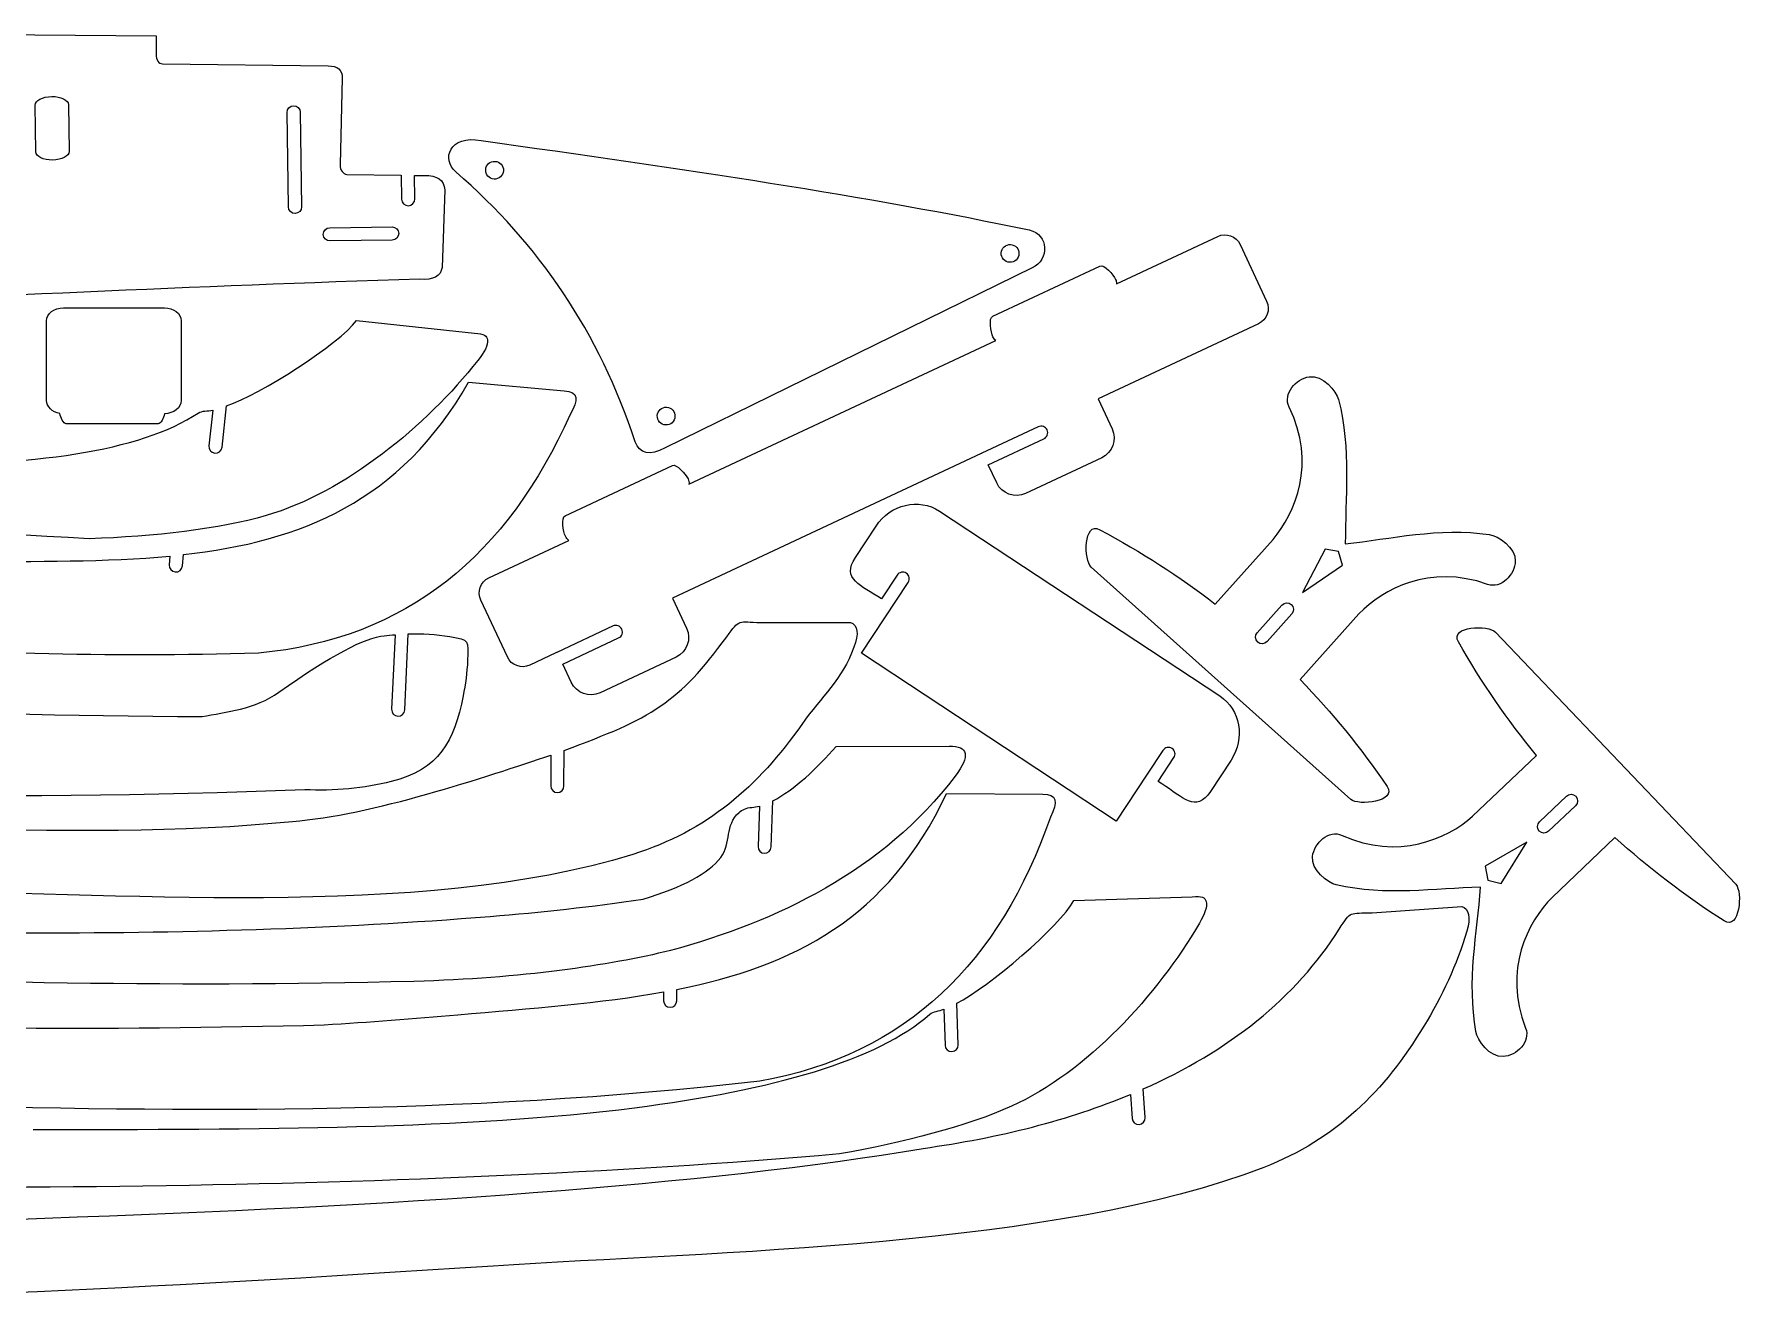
# Model space of a CAD drawing. Header units: inches. Extents: x -12.8 to 11.4, y -7.2 to 4.7.
# Drawn here: x 1.7 to 11.39, y -3.84 to 3.36 of the extents above; entities that cross this region are included whole.
import ezdxf

# ---------------------------------------------------------------- set-up
doc = ezdxf.new("R2010")
doc.units = ezdxf.units.IN
doc.header["$MEASUREMENT"] = 0
doc.layers.add('Layer 1', color=7, linetype='Continuous')

msp = doc.modelspace()

# ---------------------------------------------------------------- linework, layer by layer
at = {"layer": 'Layer 1', "color": 252, "lineweight": 18}
for points in [[(1.2428, 3.361), (1.2428, 3.361), (2.393, 3.3521), (2.393, 3.3521)], [(2.393, 3.3521), (2.393, 3.3521), (2.3923, 3.2493), (2.3923, 3.2493)], [(2.3923, 3.2493), (2.3927, 3.2122), (2.4048, 3.1934), (2.4288, 3.1932)], [(2.4288, 3.1932), (2.4288, 3.1932), (3.3671, 3.1813), (3.3671, 3.1813)], [(3.3671, 3.1813), (3.4198, 3.1814), (3.4484, 3.1595), (3.4478, 3.1111)], [(3.4478, 3.1111), (3.4478, 3.1111), (3.4359, 2.6219), (3.4359, 2.6219)], [(1.7059, 2.9587), (1.7055, 2.9848), (1.7477, 3.0068), (1.7996, 3.0075)], [(1.7996, 3.0075), (1.8516, 3.0083), (1.8943, 2.9875), (1.8947, 2.9614)], [(1.7096, 2.6935), (1.7096, 2.6935), (1.7059, 2.9587), (1.7059, 2.9587)], [(1.8947, 2.9614), (1.8947, 2.9614), (1.8985, 2.6962), (1.8985, 2.6962)], [(3.1346, 2.9173), (3.1343, 2.938), (3.1509, 2.9552), (3.1714, 2.9555)], [(3.1422, 2.3815), (3.1422, 2.3815), (3.1346, 2.9173), (3.1346, 2.9173)], [(3.1714, 2.9555), (3.192, 2.9558), (3.2091, 2.939), (3.2094, 2.9184)], [(3.2094, 2.9184), (3.2094, 2.9184), (3.217, 2.3825), (3.217, 2.3825)], [(4.0921, 2.5804), (4.0084, 2.6488), (4.0543, 2.7944), (4.2362, 2.7578)], [(4.2362, 2.7578), (5.3578, 2.6014), (6.4485, 2.4404), (7.3432, 2.2511)], [(1.8047, 2.6473), (1.7528, 2.6466), (1.71, 2.6674), (1.7096, 2.6935)], [(1.8985, 2.6962), (1.8988, 2.6701), (1.8567, 2.6481), (1.8047, 2.6473)], [(1.8047, 2.6473), (1.8047, 2.6473), (1.8047, 2.6473), (1.8047, 2.6473)], [(3.4359, 2.6219), (3.4356, 2.5856), (3.4514, 2.5708), (3.4744, 2.5658)], [(4.261, 2.5924), (4.2625, 2.6202), (4.2862, 2.6415), (4.314, 2.64)], [(4.314, 2.64), (4.3418, 2.6385), (4.3632, 2.6148), (4.3617, 2.587)], [(3.4744, 2.5658), (3.4744, 2.5658), (3.7824, 2.5613), (3.7824, 2.5613)], [(3.7824, 2.5613), (3.7824, 2.5613), (3.7844, 2.4258), (3.7844, 2.4258)], [(3.8592, 2.4269), (3.8592, 2.4269), (3.8573, 2.5602), (3.8573, 2.5602)], [(3.8573, 2.5602), (3.8573, 2.5602), (3.911, 2.5594), (3.911, 2.5594)], [(3.911, 2.5594), (3.9889, 2.5623), (4.0239, 2.5321), (4.0297, 2.4793)], [(5.1083, 1.0495), (4.9084, 1.6681), (4.5613, 2.1718), (4.0921, 2.5804)], [(4.3087, 2.5394), (4.2809, 2.5408), (4.2595, 2.5646), (4.261, 2.5924)], [(4.3617, 2.587), (4.3602, 2.5592), (4.3365, 2.5379), (4.3087, 2.5394)], [(3.7844, 2.4258), (3.7847, 2.4051), (3.8017, 2.3884), (3.8223, 2.3887)], [(3.8223, 2.3887), (3.8429, 2.389), (3.8595, 2.4062), (3.8592, 2.4269)], [(4.0297, 2.4793), (4.0297, 2.4793), (4.0134, 2.0383), (4.0134, 2.0383)], [(3.1801, 2.3443), (3.1595, 2.344), (3.1425, 2.3608), (3.1422, 2.3815)], [(3.217, 2.3825), (3.2173, 2.3619), (3.2007, 2.3446), (3.1801, 2.3443)], [(3.1801, 2.3443), (3.1801, 2.3443), (3.1801, 2.3443), (3.1801, 2.3443)], [(3.8223, 2.3887), (3.8223, 2.3887), (3.8223, 2.3887), (3.8223, 2.3887)], [(3.3403, 2.2255), (3.34, 2.2461), (3.3568, 2.2631), (3.3774, 2.2634)], [(3.3774, 2.2634), (3.3774, 2.2634), (3.7298, 2.2684), (3.7298, 2.2684)], [(3.7298, 2.2684), (3.7504, 2.2687), (3.7677, 2.2521), (3.768, 2.2316)], [(3.768, 2.2316), (3.7683, 2.211), (3.7516, 2.1939), (3.7309, 2.1936)], [(3.768, 2.2316), (3.768, 2.2316), (3.768, 2.2316), (3.768, 2.2316)], [(7.3432, 2.2511), (7.4576, 2.2242), (7.457, 2.0841), (7.3611, 2.0356)], [(8.4127, 2.2142), (8.4603, 2.2365), (8.5175, 2.2158), (8.5398, 2.1682)], [(3.3785, 2.1886), (3.3577, 2.1883), (3.3406, 2.2049), (3.3403, 2.2255)], [(3.7309, 2.1936), (3.7309, 2.1936), (3.3785, 2.1886), (3.3785, 2.1886)], [(7.839, 1.9455), (7.839, 1.9455), (8.4127, 2.2142), (8.4127, 2.2142)], [(8.5398, 2.1682), (8.5398, 2.1682), (8.6903, 1.8467), (8.6903, 1.8467)], [(4.0134, 2.0383), (4.0076, 1.988), (3.9645, 1.9666), (3.8879, 1.9715)], [(7.3611, 2.0356), (7.3611, 2.0356), (5.279, 1.0152), (5.279, 1.0152)], [(7.1367, 1.7619), (7.1367, 1.7619), (7.7446, 2.0466), (7.7446, 2.0466)], [(7.2324, 2.0677), (7.2046, 2.0692), (7.1833, 2.093), (7.1848, 2.1207)], [(7.2854, 2.1154), (7.284, 2.0876), (7.2602, 2.0662), (7.2324, 2.0677)], [(7.7446, 2.0466), (7.7687, 2.0579), (7.8212, 1.9971), (7.8336, 1.9707)], [(3.8879, 1.9715), (1.3509, 1.8963), (-1.2029, 1.7009), (-3.7383, 1.7731)], [(7.8336, 1.9707), (7.8336, 1.9707), (7.8336, 1.9707), (7.8336, 1.9707)], [(7.8336, 1.9707), (7.8374, 1.9625), (7.8391, 1.9538), (7.839, 1.9455)], [(8.6903, 1.8467), (8.7126, 1.7991), (8.6919, 1.7419), (8.6443, 1.7196)], [(1.7705, 1.7349), (1.7705, 1.7762), (1.8135, 1.81), (1.866, 1.81)], [(1.866, 1.81), (1.866, 1.81), (2.4388, 1.81), (2.4388, 1.81)], [(2.4388, 1.81), (2.4914, 1.81), (2.5343, 1.7762), (2.5343, 1.7349)], [(7.1381, 1.6449), (7.1257, 1.6713), (7.1126, 1.7506), (7.1367, 1.7619)], [(1.7705, 1.2844), (1.7705, 1.2844), (1.7705, 1.7349), (1.7705, 1.7349)], [(2.5343, 1.7349), (2.5343, 1.7349), (2.5343, 1.2844), (2.5343, 1.2844)], [(2.7914, 1.2533), (2.9821, 1.3187), (3.4299, 1.6026), (3.5292, 1.738)], [(3.5292, 1.738), (3.5292, 1.738), (4.1974, 1.6653), (4.1974, 1.6653)], [(4.1974, 1.6653), (4.252, 1.6628), (4.2684, 1.6512), (4.2714, 1.6276)], [(8.6443, 1.7196), (8.6443, 1.7196), (7.7341, 1.2934), (7.7341, 1.2934)], [(4.2714, 1.6276), (4.2753, 1.5983), (4.2535, 1.5575), (4.2165, 1.5107)], [(5.4139, 0.8098), (5.4139, 0.8098), (7.154, 1.6247), (7.154, 1.6247)], [(7.154, 1.6247), (7.1474, 1.6299), (7.1419, 1.6367), (7.1381, 1.6449)], [(7.1381, 1.6449), (7.1381, 1.6449), (7.1381, 1.6449), (7.1381, 1.6449)], [(2.0128, 0.5), (-0.5286, 0.6343), (-3.5966, 1.0613), (-6.0764, 1.5015)], [(4.2165, 1.5107), (3.9244, 1.1414), (3.4674, 0.7633), (3.0157, 0.6315)], [(2.5463, 0.4101), (3.2175, 0.4856), (3.775, 0.7108), (4.1639, 1.3872)], [(4.1639, 1.3872), (4.1639, 1.3872), (4.7071, 1.3386), (4.7071, 1.3386)], [(8.8181, 1.2469), (8.7812, 1.3227), (8.8563, 1.4072), (8.9319, 1.4188)], [(8.9319, 1.4188), (9.0075, 1.4303), (9.0851, 1.338), (9.0978, 1.289)], [(1.8457, 1.211), (1.8029, 1.2184), (1.7705, 1.2485), (1.7705, 1.2844)], [(2.5343, 1.2844), (2.5343, 1.2432), (2.4917, 1.2095), (2.4394, 1.2093)], [(4.7071, 1.3386), (4.787, 1.3345), (4.7899, 1.2853), (4.7401, 1.2053)], [(7.7341, 1.2934), (7.7341, 1.2934), (7.8139, 1.1231), (7.8139, 1.1231)], [(9.0978, 1.289), (9.1705, 1.0084), (9.135, 0.7313), (9.1364, 0.4716)], [(0.8975, 0.921), (1.6876, 0.9116), (2.3012, 0.9945), (2.6307, 1.2132)], [(1.8813, 1.1523), (1.8649, 1.1523), (1.8509, 1.1865), (1.8457, 1.211)], [(2.4394, 1.2093), (2.434, 1.185), (2.4202, 1.1523), (2.4042, 1.1523)], [(2.6307, 1.2132), (2.6522, 1.2275), (2.6841, 1.2222), (2.7135, 1.2298)], [(2.7135, 1.2298), (2.7135, 1.2298), (2.6915, 1.0272), (2.6915, 1.0272)], [(2.7659, 1.0191), (2.7659, 1.0191), (2.7914, 1.2533), (2.7914, 1.2533)], [(4.7401, 1.2053), (4.386, 0.4105), (3.8162, -0.0694), (2.9717, -0.1482)], [(8.7268, 0.4963), (8.8534, 0.6469), (8.9738, 0.9264), (8.8181, 1.2469)], [(2.4042, 1.1523), (2.4042, 1.1523), (1.8813, 1.1523), (1.8813, 1.1523)], [(7.3951, 1.135), (7.3951, 1.135), (7.0759, 0.9855), (7.0759, 0.9855)], [(7.1114, 0.9195), (7.1114, 0.9195), (7.4268, 1.0673), (7.4268, 1.0673)], [(7.445, 1.1171), (7.4363, 1.1357), (7.4138, 1.1438), (7.3951, 1.135)], [(7.4268, 1.0673), (7.4455, 1.076), (7.4538, 1.0985), (7.445, 1.1171)], [(7.445, 1.1171), (7.445, 1.1171), (7.445, 1.1171), (7.445, 1.1171)], [(7.8139, 1.1231), (7.8425, 1.0619), (7.8159, 0.9884), (7.7547, 0.9597)], [(2.6915, 1.0272), (2.6893, 1.0067), (2.7042, 0.988), (2.7246, 0.9857)], [(2.7246, 0.9857), (2.7451, 0.9835), (2.7636, 0.9986), (2.7659, 1.0191)], [(2.7246, 0.9857), (2.7246, 0.9857), (2.7246, 0.9857), (2.7246, 0.9857)], [(5.279, 1.0152), (5.1912, 0.969), (5.1353, 0.9822), (5.1083, 1.0495)], [(7.0712, 0.9829), (7.0712, 0.9829), (5.3208, 0.1631), (5.3208, 0.1631)], [(7.0759, 0.9855), (7.0742, 0.9848), (7.0727, 0.9839), (7.0712, 0.9829)], [(4.7119, 0.631), (4.7119, 0.631), (5.3199, 0.9157), (5.3199, 0.9157)], [(5.3199, 0.9157), (5.3439, 0.9269), (5.3965, 0.8661), (5.4089, 0.8397)], [(7.1595, 0.8167), (7.1595, 0.8167), (7.1114, 0.9195), (7.1114, 0.9195)], [(7.7547, 0.9597), (7.7547, 0.9597), (7.3229, 0.7575), (7.3229, 0.7575)], [(5.4089, 0.8397), (5.4089, 0.8397), (5.4089, 0.8397), (5.4089, 0.8397)], [(5.4089, 0.8397), (5.4134, 0.8299), (5.415, 0.8195), (5.4139, 0.8098)], [(7.3229, 0.7575), (7.2617, 0.7289), (7.1882, 0.7555), (7.1595, 0.8167)], [(6.4752, 0.5723), (6.5565, 0.6955), (6.7181, 0.7337), (6.8345, 0.657)], [(3.0157, 0.6315), (2.7546, 0.5552), (2.3793, 0.5124), (2.0128, 0.5)], [(4.7133, 0.514), (4.701, 0.5404), (4.6879, 0.6197), (4.7119, 0.631)], [(6.8345, 0.657), (6.8345, 0.657), (8.4248, -0.3911), (8.4248, -0.3911)], [(7.6949, 0.3392), (7.6519, 0.3776), (7.6514, 0.6013), (7.7441, 0.5516)], [(4.2794, 0.2784), (4.2794, 0.2784), (4.7331, 0.4909), (4.7331, 0.4909)], [(4.7331, 0.4909), (4.7249, 0.4964), (4.7179, 0.5042), (4.7133, 0.514)], [(4.7133, 0.514), (4.7133, 0.514), (4.7133, 0.514), (4.7133, 0.514)], [(6.3579, 0.3943), (6.3579, 0.3943), (6.4752, 0.5723), (6.4752, 0.5723)], [(7.7441, 0.5516), (7.9782, 0.4262), (8.1965, 0.2856), (8.3991, 0.1298)], [(8.3991, 0.1298), (8.3991, 0.1298), (8.7268, 0.4963), (8.7268, 0.4963)], [(9.1364, 0.4716), (9.3947, 0.4991), (9.6661, 0.5654), (9.9531, 0.5244)], [(9.9531, 0.5244), (10.0032, 0.5173), (10.1036, 0.4505), (10.1006, 0.3741)], [(1.2969, 0.371), (1.7144, 0.3724), (2.1083, 0.3677), (2.4705, 0.4022)], [(2.4705, 0.4022), (2.4705, 0.4022), (2.4663, 0.3525), (2.4663, 0.3525)], [(2.5409, 0.3462), (2.5409, 0.3462), (2.5463, 0.4101), (2.5463, 0.4101)], [(6.5059, 0.1592), (6.3897, 0.2356), (6.2768, 0.2711), (6.3579, 0.3943)], [(9.0213, 0.4415), (9.0213, 0.4415), (8.8945, 0.1959), (8.8945, 0.1959)], [(9.098, 0.4286), (9.098, 0.4286), (9.0213, 0.4415), (9.0213, 0.4415)], [(9.1204, 0.3502), (9.1204, 0.3502), (9.098, 0.4286), (9.098, 0.4286)], [(2.4663, 0.3525), (2.4646, 0.3319), (2.4799, 0.3136), (2.5004, 0.3118)], [(2.5004, 0.3118), (2.5209, 0.3101), (2.5391, 0.3256), (2.5409, 0.3462)], [(2.5004, 0.3118), (2.5004, 0.3118), (2.5004, 0.3118), (2.5004, 0.3118)], [(6.5946, 0.2938), (6.5946, 0.2938), (6.5059, 0.1592), (6.5059, 0.1592)], [(6.6466, 0.3047), (6.6294, 0.316), (6.606, 0.3111), (6.5946, 0.2938)], [(6.6571, 0.2527), (6.6685, 0.2699), (6.6638, 0.2934), (6.6466, 0.3047)], [(6.6466, 0.3047), (6.6466, 0.3047), (6.6466, 0.3047), (6.6466, 0.3047)], [(9.1675, -0.9772), (9.1675, -0.9772), (7.6949, 0.3392), (7.6949, 0.3392)], [(8.8945, 0.1959), (8.8945, 0.1959), (9.1204, 0.3502), (9.1204, 0.3502)], [(9.9425, 0.2418), (9.6124, 0.3587), (9.3513, 0.215), (9.2139, 0.0746)], [(10.1006, 0.3741), (10.0975, 0.2977), (10.022, 0.2136), (9.9425, 0.2418)], [(4.2333, 0.1513), (4.2111, 0.1989), (4.2318, 0.2561), (4.2794, 0.2784)], [(6.3926, -0.1486), (6.3926, -0.1486), (6.6571, 0.2527), (6.6571, 0.2527)], [(2.9717, -0.1482), (1.2842, -0.1999), (-0.4219, -0.0432), (-2.0964, 0.1543)], [(4.3839, -0.1701), (4.3839, -0.1701), (4.2333, 0.1513), (4.2333, 0.1513)], [(5.3208, 0.1631), (5.3208, 0.1631), (5.4005, -0.0071), (5.4005, -0.0071)], [(8.6368, -0.0323), (8.6368, -0.0323), (8.777, 0.1245), (8.777, 0.1245)], [(8.777, 0.1245), (8.7908, 0.14), (8.8146, 0.1414), (8.8299, 0.1277)], [(8.8299, 0.1277), (8.8453, 0.114), (8.8465, 0.0901), (8.8327, 0.0747)], [(4.9835, 0.0056), (4.9835, 0.0056), (4.6643, -0.1439), (4.6643, -0.1439)], [(5.0334, -0.0123), (5.0247, 0.0063), (5.0022, 0.0144), (4.9835, 0.0056)], [(5.6282, -0.0551), (5.7029, 0.0475), (5.6918, 0.029), (5.8212, 0.025)], [(5.8212, 0.025), (5.8212, 0.025), (6.33, 0.0261), (6.33, 0.0261)], [(6.33, 0.0261), (6.3711, 0.0118), (6.3785, -0.0383), (6.3499, -0.1153)], [(8.8327, 0.0747), (8.8327, 0.0747), (8.6926, -0.0821), (8.6926, -0.0821)], [(9.2139, 0.0746), (9.2139, 0.0746), (8.8803, -0.2986), (8.8803, -0.2986)], [(9.7781, -0.0847), (9.7262, 0.0068), (9.9491, 0.013), (9.9889, -0.0288)], [(3.0884, -0.3701), (3.3875, -0.1568), (3.5759, -0.0617), (3.6861, -0.0498)], [(3.6861, -0.0498), (3.7064, -0.0476), (3.7266, -0.0457), (3.7469, -0.0441)], [(3.7469, -0.0441), (3.7469, -0.0441), (3.7275, -0.4663), (3.7275, -0.4663)], [(3.8022, -0.4697), (3.8022, -0.4697), (3.822, -0.0397), (3.822, -0.0397)], [(3.822, -0.0397), (3.9005, -0.0371), (3.9788, -0.0405), (4.0571, -0.054)], [(4.0571, -0.054), (4.1719, -0.0737), (4.1632, -0.0752), (4.1584, -0.1901)], [(4.698, -0.2107), (4.698, -0.2107), (5.0152, -0.0622), (5.0152, -0.0622)], [(4.7053, -0.6996), (5.2025, -0.5184), (5.3567, -0.4282), (5.6282, -0.0551)], [(5.0152, -0.0622), (5.0339, -0.0534), (5.0422, -0.031), (5.0334, -0.0123)], [(5.0334, -0.0123), (5.0334, -0.0123), (5.0334, -0.0123), (5.0334, -0.0123)], [(5.4005, -0.0071), (5.4292, -0.0683), (5.4026, -0.1418), (5.3414, -0.1705)], [(8.6396, -0.0853), (8.6242, -0.0716), (8.623, -0.0477), (8.6368, -0.0323)], [(8.6926, -0.0821), (8.6788, -0.0975), (8.6549, -0.099), (8.6396, -0.0853)], [(8.6396, -0.0853), (8.6396, -0.0853), (8.6396, -0.0853), (8.6396, -0.0853)], [(10.2207, -0.7282), (10.0559, -0.5285), (9.9084, -0.3141), (9.7781, -0.0847)], [(9.9889, -0.0288), (9.9889, -0.0288), (11.3511, -1.459), (11.3511, -1.459)], [(4.1584, -0.1901), (4.1555, -0.2578), (4.1464, -0.3249), (4.1333, -0.3902)], [(4.511, -0.2161), (4.4634, -0.2384), (4.4062, -0.2177), (4.3839, -0.1701)], [(4.6596, -0.1466), (4.6596, -0.1466), (4.511, -0.2161), (4.511, -0.2161)], [(4.6643, -0.1439), (4.6626, -0.1447), (4.6611, -0.1456), (4.6596, -0.1466)], [(5.3414, -0.1705), (5.3414, -0.1705), (4.9096, -0.3727), (4.9096, -0.3727)], [(6.3499, -0.1153), (6.2811, -0.3008), (6.1677, -0.3913), (6.0541, -0.5526)], [(7.8377, -1.101), (7.8377, -1.101), (6.3926, -0.1486), (6.3926, -0.1486)], [(4.7462, -0.3136), (4.7462, -0.3136), (4.698, -0.2107), (4.698, -0.2107)], [(3.235, -0.9226), (-0.2924, -1.0682), (-3.8806, -0.7288), (-7.383, -0.3338)], [(-1.8182, -0.2948), (-0.3255, -0.4317), (1.1647, -0.5009), (2.6525, -0.5084)], [(2.6525, -0.5084), (2.7891, -0.4812), (2.9531, -0.4666), (3.0884, -0.3701)], [(4.9096, -0.3727), (4.8484, -0.4014), (4.7749, -0.3748), (4.7462, -0.3136)], [(8.8803, -0.2986), (9.0606, -0.4844), (9.2248, -0.6863), (9.3731, -0.9045)], [(4.1333, -0.3902), (4.0815, -0.6501), (3.9978, -0.8074), (3.7255, -0.8767)], [(3.7275, -0.4663), (3.7266, -0.487), (3.7426, -0.5047), (3.7631, -0.5057)], [(3.7631, -0.5057), (3.7837, -0.5066), (3.8013, -0.4904), (3.8022, -0.4697)], [(8.4248, -0.3911), (8.5411, -0.4678), (8.5698, -0.6314), (8.4886, -0.7546)], [(3.7631, -0.5057), (3.7631, -0.5057), (3.7631, -0.5057), (3.7631, -0.5057)], [(6.0541, -0.5526), (5.8056, -0.9053), (5.5169, -1.1572), (5.0949, -1.2894)], [(5.8892, -0.9856), (6.0105, -0.9248), (6.1407, -0.7995), (6.249, -0.6769)], [(6.249, -0.6769), (6.249, -0.6769), (6.8902, -0.6757), (6.8902, -0.6757)], [(6.8902, -0.6757), (6.9988, -0.6739), (7.0102, -0.7303), (6.9244, -0.845)], [(8.1541, -0.6889), (8.137, -0.6776), (8.1136, -0.6824), (8.1022, -0.6997)], [(3.1649, -1.102), (3.6015, -1.0716), (4.2751, -0.8465), (4.6306, -0.7259)], [(4.6306, -0.7259), (4.6306, -0.7259), (4.6301, -0.9011), (4.6301, -0.9011)], [(4.7049, -0.901), (4.7049, -0.901), (4.7053, -0.6996), (4.7053, -0.6996)], [(8.1022, -0.6997), (8.1022, -0.6997), (8.0134, -0.8344), (8.0134, -0.8344)], [(8.0759, -0.8756), (8.0759, -0.8756), (8.1646, -0.7409), (8.1646, -0.7409)], [(8.1646, -0.7409), (8.176, -0.7236), (8.1713, -0.7002), (8.1541, -0.6889)], [(8.1541, -0.6889), (8.1541, -0.6889), (8.1541, -0.6889), (8.1541, -0.6889)], [(8.4886, -0.7546), (8.4886, -0.7546), (8.3712, -0.9326), (8.3712, -0.9326)], [(9.8583, -1.0734), (9.8583, -1.0734), (10.2207, -0.7282), (10.2207, -0.7282)], [(6.9244, -0.845), (6.5106, -1.3876), (5.9125, -1.6684), (5.3098, -1.8345)], [(8.0134, -0.8344), (8.0134, -0.8344), (7.8377, -1.101), (7.8377, -1.101)], [(8.0134, -0.8344), (8.0134, -0.8344), (8.0134, -0.8344), (8.0134, -0.8344)], [(3.7255, -0.8767), (3.5759, -0.9149), (3.3966, -0.9311), (3.235, -0.9226)], [(4.6301, -0.9011), (4.6301, -0.9218), (4.647, -0.9388), (4.6676, -0.9387)], [(4.6676, -0.9387), (4.6882, -0.9387), (4.7049, -0.9217), (4.7049, -0.901)], [(4.6676, -0.9387), (4.6676, -0.9387), (4.6676, -0.9387), (4.6676, -0.9387)], [(5.345, -2.0547), (6.0075, -1.9229), (6.5441, -1.6516), (6.8747, -0.9449)], [(6.8747, -0.9449), (6.8747, -0.9449), (7.4201, -0.9477), (7.4201, -0.9477)], [(7.4201, -0.9477), (7.5001, -0.945), (7.5071, -0.9938), (7.4642, -1.0778)], [(8.0965, -0.8892), (8.0965, -0.8892), (8.0759, -0.8756), (8.0759, -0.8756)], [(8.3712, -0.9326), (8.29, -1.0559), (8.2128, -0.9658), (8.0965, -0.8892)], [(9.3731, -0.9045), (9.4321, -0.9915), (9.2105, -1.0156), (9.1675, -0.9772)], [(10.2382, -1.1041), (10.2382, -1.1041), (10.3904, -0.959), (10.3904, -0.959)], [(10.3904, -0.959), (10.4054, -0.9448), (10.4293, -0.9452), (10.4435, -0.9601)], [(10.4435, -0.9601), (10.4577, -0.975), (10.457, -0.9989), (10.442, -1.0132)], [(10.4435, -0.9601), (10.4435, -0.9601), (10.4435, -0.9601), (10.4435, -0.9601)], [(-1.6177, -1.0223), (0.3421, -1.088), (1.9387, -1.2275), (3.1649, -1.102)], [(5.5938, -1.307), (5.6562, -1.2252), (5.6167, -1.1233), (5.6981, -1.0522)], [(5.6981, -1.0522), (5.7158, -1.0367), (5.7391, -1.0254), (5.7708, -1.0226)], [(5.7708, -1.0226), (5.7847, -1.0214), (5.7989, -1.0188), (5.8134, -1.015)], [(5.8134, -1.015), (5.8134, -1.015), (5.8055, -1.2444), (5.8055, -1.2444)], [(5.8803, -1.2469), (5.8803, -1.2469), (5.8892, -0.9856), (5.8892, -0.9856)], [(10.442, -1.0132), (10.442, -1.0132), (10.2897, -1.1582), (10.2897, -1.1582)], [(7.4642, -1.0778), (7.1781, -1.8994), (6.6508, -2.4256), (5.8159, -2.5752)], [(8.9504, -1.3008), (8.9595, -1.2249), (9.0416, -1.1471), (9.1186, -1.1816)], [(9.1186, -1.1816), (9.4383, -1.3247), (9.71, -1.2023), (9.8583, -1.0734)], [(10.2367, -1.1571), (10.2225, -1.1422), (10.2232, -1.1183), (10.2382, -1.1041)], [(10.2897, -1.1582), (10.2747, -1.1725), (10.2509, -1.172), (10.2367, -1.1571)], [(5.8055, -1.2444), (5.8048, -1.2651), (5.821, -1.2826), (5.8416, -1.2833)], [(5.8416, -1.2833), (5.8622, -1.284), (5.8796, -1.2676), (5.8803, -1.2469)], [(10.1668, -1.22), (10.1668, -1.22), (9.9293, -1.3556), (9.9293, -1.3556)], [(10.0207, -1.4546), (10.0207, -1.4546), (10.1668, -1.22), (10.1668, -1.22)], [(10.6659, -1.1938), (10.6659, -1.1938), (10.3099, -1.5329), (10.3099, -1.5329)], [(11.285, -1.6668), (11.0617, -1.523), (10.8554, -1.3654), (10.6659, -1.1938)], [(5.0949, -1.2894), (3.8955, -1.6654), (2.1163, -1.4993), (0.8736, -1.4976)], [(5.1536, -1.5433), (5.3791, -1.475), (5.5253, -1.3967), (5.5938, -1.307)], [(5.8416, -1.2833), (5.8416, -1.2833), (5.8416, -1.2833), (5.8416, -1.2833)], [(9.0853, -1.4625), (9.036, -1.4514), (8.9412, -1.3768), (8.9504, -1.3008)], [(9.9293, -1.3556), (9.9293, -1.3556), (9.9454, -1.4355), (9.9454, -1.4355)], [(9.9454, -1.4355), (9.9454, -1.4355), (10.0207, -1.4546), (10.0207, -1.4546)], [(4.2866, -1.6411), (4.5753, -1.618), (4.8643, -1.5857), (5.1536, -1.5433)], [(6.9335, -2.1331), (7.1133, -2.0418), (7.5172, -1.6983), (7.5967, -1.5504)], [(7.5967, -1.5504), (7.5967, -1.5504), (8.2685, -1.5293), (8.2685, -1.5293)], [(8.2685, -1.5293), (8.3229, -1.5241), (8.3407, -1.5334), (8.347, -1.5563)], [(9.9036, -1.4753), (9.6439, -1.4821), (9.3681, -1.5264), (9.0853, -1.4625)], [(9.8765, -2.2932), (9.8266, -2.0077), (9.8842, -1.7344), (9.9036, -1.4753)], [(10.3099, -1.5329), (10.1716, -1.6728), (10.0292, -1.9418), (10.1587, -2.2737)], [(11.3511, -1.459), (11.3909, -1.5008), (11.3734, -1.7237), (11.285, -1.6668)], [(3.8541, -2.0092), (1.0643, -2.0834), (-1.7551, -1.8805), (-4.6001, -1.6402)], [(-1.0432, -1.6644), (0.7132, -1.7406), (2.5307, -1.7815), (4.2866, -1.6411)], [(8.347, -1.5563), (8.3549, -1.5848), (8.3391, -1.6282), (8.3089, -1.6797)], [(9.1017, -1.7134), (9.1693, -1.6059), (9.1594, -1.6251), (9.2888, -1.6204)], [(9.2888, -1.6204), (9.2888, -1.6204), (9.7964, -1.585), (9.7964, -1.585)], [(9.7964, -1.585), (9.8384, -1.5966), (9.8491, -1.6461), (9.8258, -1.7248)], [(8.3089, -1.6797), (8.071, -2.0861), (7.6712, -2.5242), (7.2423, -2.7177)], [(7.9902, -2.6192), (8.4741, -2.405), (8.856, -2.1039), (9.1017, -1.7134)], [(9.8258, -1.7248), (9.7697, -1.9145), (9.6835, -2.0955), (9.581, -2.2641)], [(5.3098, -1.8345), (4.9553, -1.9196), (4.4687, -1.9928), (3.8541, -2.0092)], [(-4.1201, -2.1128), (-1.6316, -2.194), (0.8568, -2.3224), (3.3452, -2.2558)], [(4.1034, -2.1987), (4.5192, -2.1621), (4.9121, -2.1337), (5.2702, -2.0689)], [(5.2702, -2.0689), (5.2702, -2.0689), (5.2702, -2.1187), (5.2702, -2.1187)], [(5.2702, -2.1187), (5.2702, -2.1394), (5.287, -2.1564), (5.3076, -2.1564)], [(5.3076, -2.1564), (5.3281, -2.1564), (5.345, -2.1394), (5.345, -2.1187)], [(5.345, -2.1187), (5.345, -2.1187), (5.345, -2.0547), (5.345, -2.0547)], [(3.3452, -2.2558), (3.6, -2.2402), (3.853, -2.2207), (4.1034, -2.1987)], [(5.1044, -2.726), (5.8881, -2.6253), (6.4842, -2.4577), (6.78, -2.1952)], [(5.3076, -2.1564), (5.3076, -2.1564), (5.3076, -2.1564), (5.3076, -2.1564)], [(6.78, -2.1952), (6.7993, -2.1781), (6.8316, -2.1789), (6.8597, -2.1673)], [(6.8597, -2.1673), (6.8597, -2.1673), (6.8661, -2.3709), (6.8661, -2.3709)], [(6.9409, -2.3686), (6.9409, -2.3686), (6.9335, -2.1331), (6.9335, -2.1331)], [(9.581, -2.2641), (9.3568, -2.6327), (9.0858, -2.9035), (8.6736, -3.0639)], [(10.0315, -2.4359), (9.9552, -2.4413), (9.8853, -2.3431), (9.8765, -2.2932)], [(10.1587, -2.2737), (10.1894, -2.3522), (10.1077, -2.4304), (10.0315, -2.4359)], [(6.8661, -2.3709), (6.8668, -2.3915), (6.8841, -2.408), (6.9047, -2.4074)], [(6.9047, -2.4074), (6.9253, -2.4067), (6.9415, -2.3893), (6.9409, -2.3686)], [(6.9047, -2.4074), (6.9047, -2.4074), (6.9047, -2.4074), (6.9047, -2.4074)], [(5.8159, -2.5752), (4.1387, -2.7686), (2.4254, -2.7559), (0.7403, -2.6999)], [(6.7413, -2.9561), (7.1749, -2.8964), (7.5708, -2.7948), (7.9174, -2.6505)], [(7.9174, -2.6505), (7.9174, -2.6505), (7.9268, -2.7861), (7.9268, -2.7861)], [(8.0015, -2.7808), (8.0015, -2.7808), (7.9902, -2.6192), (7.9902, -2.6192)], [(1.6945, -2.849), (2.971, -2.8492), (4.1708, -2.846), (5.1044, -2.726)], [(7.2423, -2.7177), (6.9944, -2.8295), (6.6287, -2.9243), (6.2675, -2.9875)], [(7.9268, -2.7861), (7.9283, -2.8067), (7.9462, -2.8224), (7.9668, -2.821)], [(7.9668, -2.821), (7.9873, -2.8196), (8.0029, -2.8015), (8.0015, -2.7808)], [(7.9668, -2.821), (7.9668, -2.821), (7.9668, -2.821), (7.9668, -2.821)], [(6.2675, -2.9875), (3.7322, -3.2086), (0.6346, -3.2131), (-1.8823, -3.1227)], [(1.7614, -3.3516), (3.7211, -3.2852), (5.5264, -3.1639), (6.7413, -2.9561)], [(8.6736, -3.0639), (7.5023, -3.5198), (5.5426, -3.5412), (4.3026, -3.6232)], [(-1.3494, -3.49), (-0.2977, -3.4471), (0.7488, -3.3859), (1.7614, -3.3516)], [(4.3026, -3.6232), (2.2919, -3.7562), (0.676, -3.8238), (-0.7102, -3.8431)]]:
    msp.add_open_spline(points, degree=3, dxfattribs=at)
for points, knots in [([(7.1848, 2.1207), (7.1863, 2.1485), (7.21, 2.1699), (7.2378, 2.1684), (7.2378, 2.1684), (7.2656, 2.1669), (7.2869, 2.1432), (7.2854, 2.1154)], [0.25, 0.25, 0.25, 0.25, 0.5, 0.5, 0.5, 0.5, 0.75, 0.75, 0.75, 0.75]), ([(5.2817, 1.1454), (5.2539, 1.1469), (5.2326, 1.1707), (5.2341, 1.1985), (5.2341, 1.1985), (5.2355, 1.2263), (5.2593, 1.2476), (5.2871, 1.2461)], [0, 0, 0, 0, 0.25, 0.25, 0.25, 0.25, 0.5, 0.5, 0.5, 0.5]), ([(5.2871, 1.2461), (5.3149, 1.2446), (5.3362, 1.2209), (5.3347, 1.1931), (5.3347, 1.1931), (5.3333, 1.1653), (5.3095, 1.144), (5.2817, 1.1454)], [0.5, 0.5, 0.5, 0.5, 0.75, 0.75, 0.75, 0.75, 1, 1, 1, 1])]:
    msp.add_open_spline(points, degree=3, knots=knots, dxfattribs=at)

doc.saveas('drawing.dxf')
